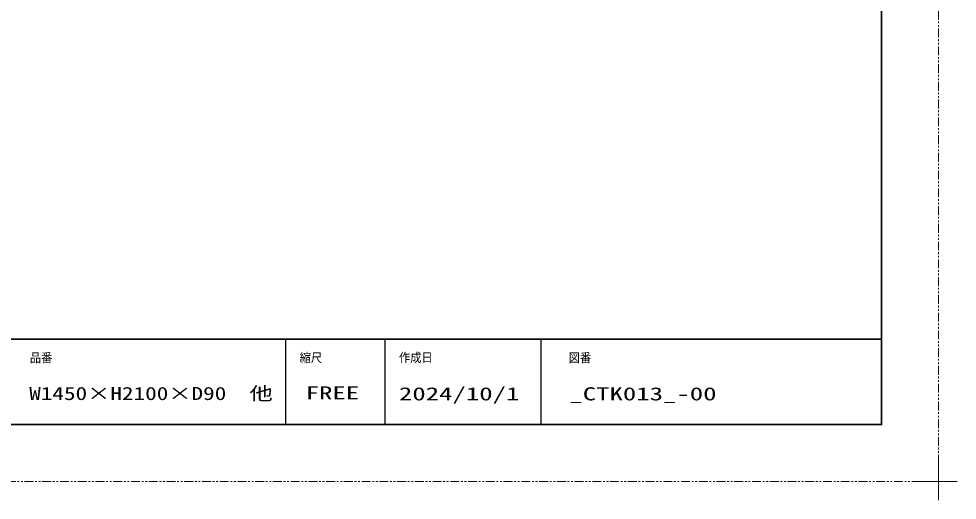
# Model space of a CAD drawing. Units: millimetres, scale not verified. Extents: x -1306 to 1306, y -607 to 607.
# Drawn here: x -261 to 400, y -607 to -268 of the extents above; entities that cross this region are included whole.
import ezdxf
from ezdxf.enums import TextEntityAlignment as Align

# ---------------------------------------------------------------- set-up
doc = ezdxf.new("R2010")
doc.units = ezdxf.units.MM
doc.header["$LTSCALE"] = 5
doc.linetypes.add('USER1', pattern=[2.5, 1.25, -0.25, 0.25, -0.25, 0.25, -0.25])
for name, color, linetype, lineweight in [('0-6_0', 3, 'Continuous', 25), ('0-C_図面枠', 7, 'Continuous', 35), ('0-D_陰線', 4, 'USER1', 9), ('0-E_一般', 7, 'Continuous', 5)]:
    doc.layers.add(name, color=color, linetype=linetype, lineweight=lineweight)
doc.styles.add('ＭＳ ゴシック', font='')
doc.styles.get('ＭＳ ゴシック').set_extended_font_data('MS Gothic')

# ---------------------------------------------------------------- blocks, each defined once
blk = doc.blocks.new('グループ-13-1')
at = {"layer": '0-E_一般'}
for p, q in [((62041.6, -14029.5), (62041.6, -13365.5)), ((61709.6, -13697.5), (62373.6, -13697.5))]:
    blk.add_line(p, q, dxfattribs=at)

msp = doc.modelspace()

# ---------------------------------------------------------------- linework, layer by layer
at = {"layer": '0-6_0', "color": 7}
for p, q in [((-72.964, -494), (-72.964, -554)), ((-2.964, -494), (-2.964, -554)), ((107.036, -494), (107.036, -554))]:
    msp.add_line(p, q, dxfattribs=at)
at = {"layer": '0-C_図面枠'}
msp.add_line((-1252.964, -494), (347.036, -494), dxfattribs=at)
msp.add_lwpolyline([(-1252.964, -554), (347.036, -554), (347.036, 554), (-1252.964, 554)], close=True, dxfattribs=at)
at = {"layer": '0-D_陰線'}
for q in [(387.036, 594), (-1292.964, -594)]:
    msp.add_line((387.036, -594), q, dxfattribs=at)

# ---------------------------------------------------------------- block references
at = {"layer": '0-D_陰線', "xscale": 0.04, "yscale": 0.04}
msp.add_blockref('グループ-13-1', (-2094.629, -46.1), dxfattribs=at)

# ---------------------------------------------------------------- texts
at = {"layer": '0-C_図面枠', "style": 'ＭＳ ゴシック'}
for s, height, width, p in [('品番', 6.452, 0.9, (-252.964, -512.073)), ('縮尺', 6.452, 0.9, (-62.964, -512.038)), ('作成日', 6.452, 0.9, (7.036, -511.963)), ('図番', 6.452, 0.9, (126.633, -512.073)), ('W1450×H2100×D90\u3000他', 9.236, 1.3, (-253.459, -539.518)), ('FREE', 9.238, 1.5, (-58.665, -539.129)), ('2024/10/1', 9.238, 1.5, (7.036, -539.776)), ('_CTK013_-00', 9.238, 1.5, (127.071, -539.776))]:
    msp.add_text(s, height=height, dxfattribs=dict(at, width=width)).set_placement(p, align=Align.BOTTOM_LEFT)

doc.saveas('drawing.dxf')
